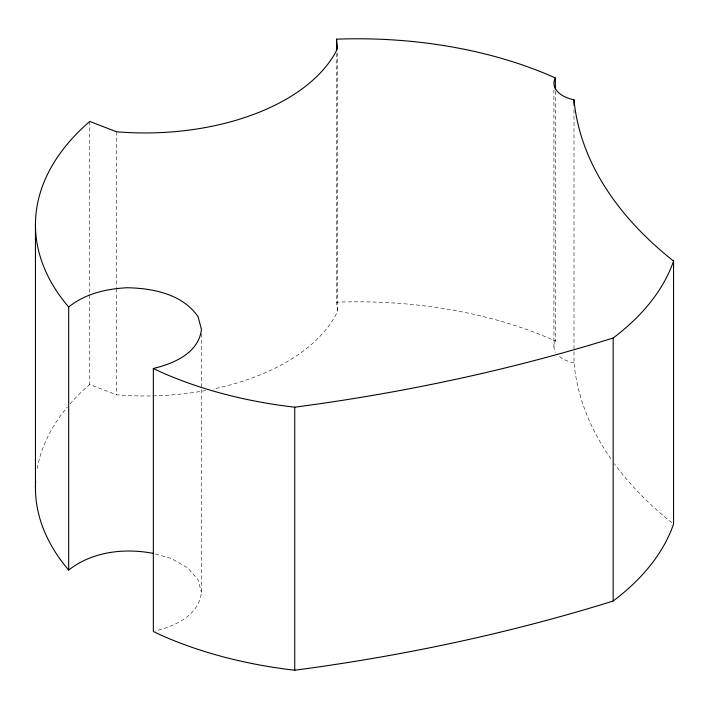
<?xml version="1.0" encoding="UTF-8"?>
<svg xmlns="http://www.w3.org/2000/svg" width="709" height="709" viewBox="0 0 709 709"><rect width="100%" height="100%" fill="white"/><g stroke="black" fill="none" stroke-linecap="round" stroke-linejoin="round"><path stroke-width="0.53" stroke-dasharray="3.54 2.66" d="M201.436 333.824L201.436 592.44C198.883 615.173 175.22 626.224 155.386 630.868M555.776 340.249L554.748 342.217A30.549 17.636 0 0 0 555.776 352.346M155.466 553.986L171.135 558.417L187.681 567.865L198.139 579.865L201.436 592.44M70.014 403.988A322.143 185.988 0 0 1 89.742 384.473L116.524 394.807A199.991 115.47 0 0 0 205.77 390.499M336.527 53.547L336.527 302.211L337.581 311.49A199.991 115.47 0 0 1 213.143 389.046M573.998 109.78L573.998 362.866A522.196 301.493 0 0 0 611.805 460.132M555.36 91.266L555.36 341.038L553.702 340.249A322.143 185.988 0 0 0 336.527 302.211M553.924 89.892L553.924 346.293M337.581 52.883L337.581 311.49M116.524 131.777L116.524 287.606M116.524 288.705L116.524 394.807M89.742 121.443L89.742 293.845M89.742 294.953L89.742 384.473M671.831 522.719A522.196 301.493 0 0 1 614.331 463.659M37.178 468.56A322.143 185.988 0 0 1 67.249 407.223M573.998 362.866A30.549 17.636 0 0 1 557.593 354.677"/><path stroke-width="1.06" d="M336.527 50.233L336.527 39.181A322.143 185.988 0 0 1 553.702 77.219L555.36 77.999L554.748 79.186A30.549 17.636 0 0 0 573.998 99.836A522.196 301.493 0 0 0 673.55 261.054L673.55 524.084A322.143 185.988 0 0 1 613.17 601.028A1259.432 727.124 0 0 1 294.749 670.218A322.143 185.988 0 0 1 161.484 635.361L153.339 631.497L153.339 368.467C173.714 363.673 198.75 353.02 201.436 329.41L198.139 316.834C182.585 294.04 153.029 288.253 127.168 287.739C106.35 288.802 85.177 293.632 68.676 307.032L68.676 570.063C92.285 551.478 124.598 547.844 153.374 553.401M153.339 368.467L161.484 372.322A322.143 185.988 0 0 0 294.749 407.188A1259.432 727.124 0 0 0 613.17 337.998A322.143 185.988 0 0 0 673.55 261.054M336.527 39.181L337.581 48.46A199.991 115.47 0 0 1 116.524 131.777L89.742 121.443A322.143 185.988 0 0 0 68.676 307.032M613.17 337.998L613.17 601.028M573.998 99.836L573.998 105.357M555.36 77.999L555.36 89.05M294.749 407.188L294.749 670.218M35.45 224.771L35.45 487.801M68.676 570.063A322.143 185.988 0 0 1 35.654 481.163"/></g></svg>
